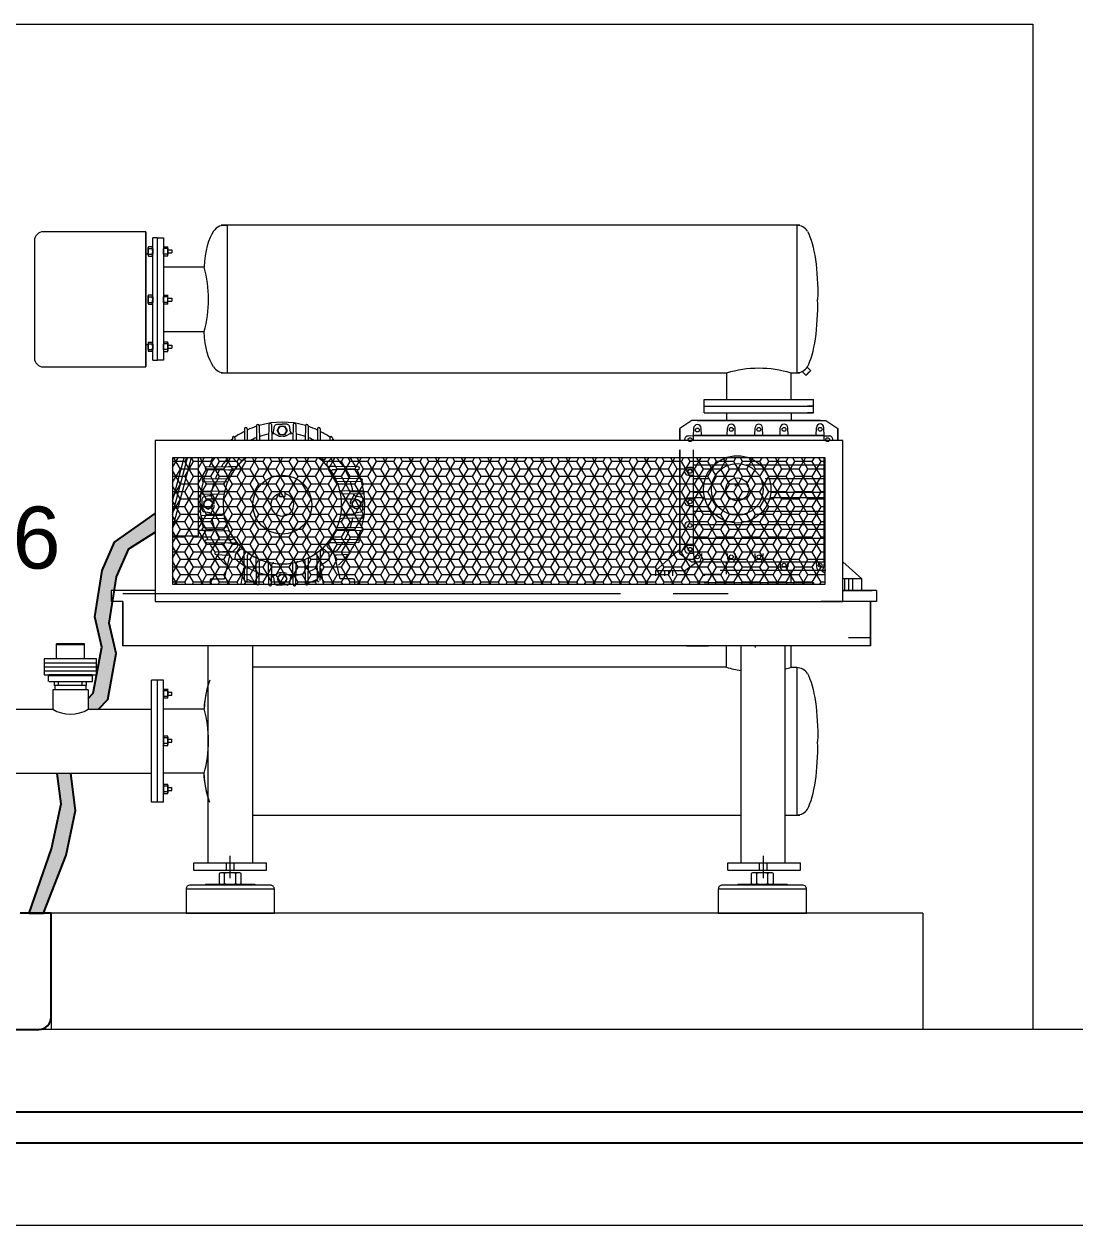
# Model space of a CAD drawing. Header units: millimetres. Extents: x 100 to 940, y 100 to 694.
# Drawn here: x 566.34 to 583.3, y 600.85 to 620.23 of the extents above; entities that cross this region are included whole.
import ezdxf
from ezdxf import colors
from ezdxf.entities.mleader import LeaderData, LeaderLine
from ezdxf.math import Vec2, Vec3

# ---------------------------------------------------------------- set-up
doc = ezdxf.new("R2010")
doc.units = ezdxf.units.MM
for name, color, linetype, lineweight in [('Aço 1020', 6, 'Continuous', 9), ('contorno', 1, 'Continuous', 9), ('M-EQUIP', 250, 'Continuous', 9), ('M-EQUIPAMENTOS', 1, 'Continuous', 9), ('PAREDE', 7, 'Continuous', 9)]:
    doc.layers.add(name, color=color, linetype=linetype, lineweight=lineweight)
doc.styles.add('Notes', font='arial.ttf', dxfattribs={"height": 3})

msp = doc.modelspace()

# ---------------------------------------------------------------- hatches: boundary and pattern name
h = msp.add_hatch(color=2)
h.dxf.hatch_style = 1
h.paths.add_polyline_path([(567.169, 607.542), (567.093, 608.135), (566.875, 608.135), (566.937, 607.646), (566.786, 606.921), (566.421, 605.884), (566.653, 605.884), (567.018, 606.818)])
h.paths.add_polyline_path([(567.826, 610.073), (567.713, 610.564), (567.769, 610.91), (567.744, 610.91), (567.744, 611.088), (567.798, 611.088), (567.834, 611.311), (568.03, 611.763), (568.454, 612.031), (568.454, 612.332), (567.798, 611.867), (567.602, 611.414), (567.481, 610.667), (567.595, 610.177), (567.458, 609.435), (567.375, 609.348), (567.375, 609.177), (567.542, 609.177), (567.69, 609.332)])
at = {"layer": 'M-EQUIPAMENTOS', "linetype": 'Continuous'}
h = msp.add_hatch(dxfattribs=at)
h.set_pattern_fill('HONEY', color=1, scale=1.125, angle=180, style=0)
h.set_pattern_definition([(180, (735.08115, 451.31765), (-0.2109375, 0.12178482), [-0.140625, 0.28125]), (60, (735.08115, 451.31765), (0.2109375, 0.12178482), [-0.140625, 0.28125]), (120, (735.08115, 451.31765), (-5e-10, 0.243569645), [0.28125, -0.140625])])
h.paths.add_polyline_path([(568.736, 611.191), (579.267, 611.191), (579.267, 613.227), (568.736, 613.227)])

# ---------------------------------------------------------------- linework, layer by layer
at = {"color": 2}
for p, q in [((566.778, 605.884), (566.278, 605.884)), ((566.653, 605.884), (566.403, 605.884)), ((566.421, 605.884), (566.653, 605.884)), ((566.778, 604.209), (566.778, 605.884)), ((558.936, 604.009), (566.578, 604.009)), ((557.373, 602.681), (587.111, 602.681)), ((556.873, 602.181), (587.111, 602.181))]:
    msp.add_line(p, q, dxfattribs=at)
for points in [[(567.375, 609.348), (567.458, 609.435), (567.595, 610.177), (567.481, 610.667), (567.602, 611.414), (567.798, 611.867), (568.454, 612.332)], [(567.542, 609.177), (567.69, 609.332), (567.826, 610.073), (567.713, 610.564), (567.834, 611.311), (568.03, 611.763), (568.454, 612.031)], [(566.421, 605.884), (566.786, 606.921), (566.937, 607.646), (566.875, 608.135)], [(566.653, 605.884), (567.018, 606.818), (567.169, 607.542), (567.093, 608.135)]]:
    msp.add_lwpolyline(points, dxfattribs=at)
msp.add_arc((566.578, 604.209), 0.2, 270, 0, dxfattribs=at)
at = {"layer": 'Aço 1020'}
msp.add_lwpolyline([(563.868, 604.509), (563.868, 620.228), (582.618, 620.228), (582.618, 604.009), (566.778, 604.009)], dxfattribs=at)
at = {"layer": 'contorno'}
msp.add_line((570.312, 605.884), (569.021, 605.884), dxfattribs=at)
at = {"layer": 'M-EQUIP', "linetype": 'Continuous'}
for p, q in [((568.343, 615.722), (568.343, 615.842)), ((568.343, 615.722), (568.343, 615.842)), ((568.413, 615.856), (568.347, 615.856)), ((568.413, 615.856), (568.347, 615.856)), ((568.347, 615.827), (568.413, 615.827)), ((568.347, 615.827), (568.413, 615.827)), ((568.347, 615.736), (568.413, 615.736)), ((568.347, 615.736), (568.413, 615.736)), ((568.416, 615.738), (568.416, 615.825)), ((568.416, 615.825), (568.416, 615.738)), ((568.416, 615.825), (568.416, 615.738)), ((568.416, 615.738), (568.416, 615.825)), ((568.588, 615.738), (568.588, 615.825)), ((568.588, 615.825), (568.588, 615.738)), ((568.588, 615.825), (568.588, 615.738)), ((568.588, 615.738), (568.588, 615.825)), ((568.592, 615.856), (568.658, 615.856)), ((568.592, 615.856), (568.658, 615.856)), ((568.658, 615.827), (568.592, 615.827)), ((568.658, 615.827), (568.592, 615.827)), ((568.658, 615.736), (568.592, 615.736)), ((568.658, 615.736), (568.592, 615.736)), ((568.661, 615.722), (568.661, 615.842)), ((568.661, 615.722), (568.661, 615.842)), ((568.661, 615.807), (568.727, 615.807)), ((568.661, 615.757), (568.727, 615.757)), ((568.727, 615.807), (568.727, 615.757)), ((568.347, 615.707), (568.413, 615.707)), ((568.347, 615.707), (568.413, 615.707)), ((568.658, 615.707), (568.592, 615.707)), ((568.658, 615.707), (568.592, 615.707))]:
    msp.add_line(p, q, dxfattribs=at)
for centre, radius, start, end in [((568.375, 615.842), 0.0316, 152.7204, 207.2796), ((568.375, 615.842), 0.0316, 152.7204, 207.2796), ((568.641, 615.782), 0.298, 171.1887, 188.8113), ((568.641, 615.782), 0.298, 171.1887, 188.8113), ((568.375, 615.722), 0.0316, 152.7204, 207.2796), ((568.375, 615.722), 0.0316, 152.7204, 207.2796), ((568.384, 615.842), 0.0316, 332.7204, 27.2796), ((568.384, 615.842), 0.0316, 332.7204, 27.2796), ((568.118, 615.782), 0.298, 351.1887, 8.8113), ((568.118, 615.782), 0.298, 351.1887, 8.8113), ((568.384, 615.722), 0.0316, 332.7204, 27.2796), ((568.384, 615.722), 0.0316, 332.7204, 27.2796), ((568.62, 615.842), 0.0316, 152.7204, 207.2796), ((568.62, 615.842), 0.0316, 152.7204, 207.2796), ((568.886, 615.782), 0.298, 171.1887, 188.8113), ((568.886, 615.782), 0.298, 171.1887, 188.8113), ((568.62, 615.722), 0.0316, 152.7204, 207.2796), ((568.62, 615.722), 0.0316, 152.7204, 207.2796), ((568.63, 615.842), 0.0316, 332.7204, 27.2796), ((568.63, 615.842), 0.0316, 332.7204, 27.2796), ((568.363, 615.782), 0.298, 351.1887, 8.8113), ((568.363, 615.782), 0.298, 351.1887, 8.8113), ((568.63, 615.722), 0.0316, 332.7204, 27.2796), ((568.63, 615.722), 0.0316, 332.7204, 27.2796), ((566.653, 614.842), 0.146, 180, 270)]:
    msp.add_arc(centre, radius, start, end, dxfattribs=at)
at = {"layer": 'M-EQUIPAMENTOS', "linetype": 'Continuous'}
for p, q in [((578.857, 616.985), (569.52, 616.985)), ((569.617, 616.974), (569.617, 614.602)), ((578.807, 616.98), (578.807, 614.617)), ((566.507, 616.731), (566.507, 614.842)), ((568.307, 616.877), (566.653, 616.877)), ((568.307, 616.877), (568.307, 614.696)), ((568.307, 614.696), (568.307, 616.877)), ((568.495, 616.776), (568.416, 616.776)), ((568.416, 614.806), (568.416, 616.776)), ((568.495, 614.806), (568.495, 616.776)), ((568.495, 616.776), (568.588, 616.776)), ((568.495, 614.806), (568.495, 616.776)), ((568.588, 616.776), (568.588, 615.265)), ((568.312, 616.52), (568.346, 616.52)), ((568.343, 616.5), (568.343, 616.62)), ((568.343, 616.5), (568.343, 616.62)), ((568.343, 616.605), (568.343, 616.514)), ((568.413, 616.634), (568.347, 616.634)), ((568.413, 616.634), (568.347, 616.634)), ((568.347, 616.605), (568.413, 616.605)), ((568.347, 616.605), (568.413, 616.605)), ((568.347, 616.514), (568.413, 616.514)), ((568.347, 616.514), (568.413, 616.514)), ((568.416, 616.516), (568.416, 616.603)), ((568.416, 616.603), (568.416, 616.516)), ((568.416, 616.603), (568.416, 616.516)), ((568.416, 616.516), (568.416, 616.603)), ((568.588, 616.516), (568.588, 616.603)), ((568.588, 616.603), (568.588, 616.516)), ((568.588, 616.603), (568.588, 616.516)), ((568.588, 616.516), (568.588, 616.603)), ((568.592, 616.634), (568.658, 616.634)), ((568.592, 616.634), (568.658, 616.634)), ((568.658, 616.605), (568.592, 616.605)), ((568.658, 616.605), (568.592, 616.605)), ((568.658, 616.514), (568.592, 616.514)), ((568.658, 616.514), (568.592, 616.514)), ((568.661, 616.5), (568.661, 616.62)), ((568.661, 616.5), (568.661, 616.62)), ((568.661, 616.605), (568.661, 616.514)), ((568.661, 616.585), (568.727, 616.585)), ((568.661, 616.535), (568.727, 616.535)), ((568.727, 616.585), (568.727, 616.535)), ((568.347, 616.485), (568.413, 616.485)), ((568.347, 616.485), (568.413, 616.485)), ((569.244, 616.307), (568.588, 616.307)), ((568.658, 616.485), (568.592, 616.485)), ((568.658, 616.485), (568.592, 616.485)), ((568.588, 615.265), (568.588, 614.806)), ((568.588, 615.265), (569.244, 615.265)), ((578.807, 615.229), (578.807, 614.602)), ((568.343, 615.053), (568.307, 615.053)), ((568.343, 615.082), (568.343, 614.961)), ((568.343, 615.082), (568.343, 614.961)), ((568.343, 614.976), (568.343, 615.067)), ((568.347, 615.096), (568.413, 615.096)), ((568.347, 615.096), (568.413, 615.096)), ((568.347, 615.067), (568.413, 615.067)), ((568.347, 615.067), (568.413, 615.067)), ((568.347, 614.976), (568.413, 614.976)), ((568.347, 614.976), (568.413, 614.976)), ((568.413, 614.947), (568.347, 614.947)), ((568.413, 614.947), (568.347, 614.947)), ((568.416, 615.065), (568.416, 614.978)), ((568.416, 614.978), (568.416, 615.065)), ((568.416, 614.978), (568.416, 615.065)), ((568.416, 615.065), (568.416, 614.978)), ((568.588, 615.065), (568.588, 614.978)), ((568.588, 614.978), (568.588, 615.065)), ((568.588, 614.978), (568.588, 615.065)), ((568.588, 615.065), (568.588, 614.978)), ((568.658, 615.096), (568.592, 615.096)), ((568.658, 615.096), (568.592, 615.096)), ((568.658, 615.067), (568.592, 615.067)), ((568.658, 615.067), (568.592, 615.067)), ((568.658, 614.976), (568.592, 614.976)), ((568.658, 614.976), (568.592, 614.976)), ((568.592, 614.947), (568.658, 614.947)), ((568.592, 614.947), (568.658, 614.947)), ((568.661, 615.082), (568.661, 614.961)), ((568.661, 615.082), (568.661, 614.961)), ((568.661, 614.976), (568.661, 615.067)), ((568.661, 615.047), (568.727, 615.047)), ((568.661, 614.997), (568.727, 614.997)), ((568.727, 615.047), (568.727, 614.997)), ((568.416, 614.806), (568.448, 614.806)), ((568.448, 614.806), (568.495, 614.806)), ((568.541, 614.806), (568.495, 614.806)), ((568.588, 614.806), (568.541, 614.806)), ((566.653, 614.696), (568.307, 614.696)), ((577.674, 614.596), (569.52, 614.596)), ((577.674, 614.596), (577.674, 614.174)), ((578.715, 614.174), (578.715, 614.596)), ((578.857, 614.596), (578.715, 614.596)), ((578.894, 614.621), (578.955, 614.561)), ((578.955, 614.561), (578.96, 614.561)), ((579.014, 614.615), (578.96, 614.561)), ((578.975, 614.691), (579.03, 614.636)), ((579.009, 614.615), (578.975, 614.582)), ((578.975, 614.582), (578.975, 614.576)), ((579.009, 614.615), (579.014, 614.615)), ((579.03, 614.631), (579.014, 614.615)), ((579.03, 614.636), (579.03, 614.631)), ((577.313, 614.062), (577.313, 614.171)), ((577.313, 614.171), (579.076, 614.171)), ((579.076, 614.062), (579.076, 614.171)), ((577.313, 614.062), (579.076, 614.062)), ((577.313, 613.953), (577.313, 614.062)), ((577.313, 614.062), (579.076, 614.062)), ((579.076, 614.062), (578.98, 614.062)), ((579.076, 613.953), (579.076, 614.062)), ((570.312, 613.785), (570.311, 613.785)), ((570.312, 613.785), (570.311, 613.785)), ((570.312, 613.785), (570.314, 613.785)), ((570.312, 613.785), (570.314, 613.785)), ((570.703, 613.785), (570.701, 613.785)), ((570.703, 613.785), (570.701, 613.785)), ((570.703, 613.785), (570.705, 613.785)), ((570.703, 613.785), (570.705, 613.785)), ((577.113, 613.831), (576.92, 613.703)), ((577.672, 613.831), (577.113, 613.831)), ((579.191, 613.831), (577.113, 613.831)), ((577.198, 613.831), (579.277, 613.831)), ((577.313, 613.953), (577.578, 613.953)), ((577.313, 613.953), (579.076, 613.953)), ((577.672, 613.953), (577.672, 613.831)), ((578.411, 613.831), (578.735, 613.831)), ((578.411, 613.831), (578.735, 613.831)), ((578.681, 613.831), (579.277, 613.831)), ((578.718, 613.953), (578.718, 613.831)), ((579.076, 613.953), (578.98, 613.953)), ((579.277, 613.831), (579.469, 613.703)), ((569.898, 613.699), (569.895, 613.508)), ((569.918, 613.718), (569.917, 613.718)), ((569.918, 613.718), (569.92, 613.718)), ((569.939, 613.699), (569.942, 613.508)), ((570.093, 613.747), (570.089, 613.508)), ((570.113, 613.765), (570.112, 613.765)), ((570.113, 613.765), (570.115, 613.765)), ((570.134, 613.747), (570.138, 613.508)), ((570.292, 613.766), (570.287, 613.508)), ((570.333, 613.766), (570.338, 613.508)), ((570.365, 613.649), (570.382, 613.738)), ((570.43, 613.588), (570.37, 613.62)), ((570.422, 613.771), (570.503, 613.771)), ((570.422, 613.671), (570.462, 613.741)), ((570.462, 613.601), (570.422, 613.671)), ((570.462, 613.741), (570.543, 613.741)), ((570.543, 613.601), (570.462, 613.601)), ((570.584, 613.771), (570.503, 613.771)), ((570.543, 613.741), (570.584, 613.671)), ((570.584, 613.671), (570.543, 613.601)), ((570.576, 613.588), (570.636, 613.62)), ((570.641, 613.649), (570.624, 613.738)), ((570.682, 613.766), (570.678, 613.508)), ((570.724, 613.766), (570.729, 613.508)), ((570.881, 613.747), (570.877, 613.508)), ((570.902, 613.765), (570.9, 613.765)), ((570.902, 613.765), (570.904, 613.765)), ((570.923, 613.747), (570.927, 613.508)), ((571.076, 613.699), (571.073, 613.508)), ((571.097, 613.718), (571.095, 613.718)), ((571.097, 613.718), (571.099, 613.718)), ((571.118, 613.699), (571.12, 613.508)), ((576.92, 613.508), (576.92, 613.703)), ((576.92, 613.703), (576.92, 613.508)), ((577.139, 613.582), (577.144, 613.704)), ((577.139, 613.582), (577.144, 613.704)), ((577.269, 613.589), (577.265, 613.704)), ((577.686, 613.589), (577.69, 613.714)), ((577.815, 613.589), (577.811, 613.714)), ((578.13, 613.589), (578.134, 613.714)), ((578.259, 613.589), (578.255, 613.714)), ((578.537, 613.589), (578.541, 613.714)), ((578.666, 613.589), (578.662, 613.714)), ((579.121, 613.589), (579.125, 613.716)), ((579.25, 613.582), (579.246, 613.716)), ((579.469, 613.508), (579.469, 613.703)), ((579.469, 613.703), (579.469, 613.508)), ((569.701, 613.552), (569.699, 613.508)), ((569.721, 613.571), (569.72, 613.571)), ((569.721, 613.571), (569.723, 613.571)), ((569.742, 613.552), (569.744, 613.508)), ((571.273, 613.552), (571.272, 613.508)), ((571.294, 613.571), (571.292, 613.571)), ((571.294, 613.571), (571.295, 613.571)), ((571.315, 613.552), (571.316, 613.508)), ((577.058, 613.583), (577.138, 613.589)), ((577.138, 613.589), (579.25, 613.589)), ((579.25, 613.589), (577.138, 613.589)), ((577.139, 613.508), (577.139, 613.589)), ((579.25, 613.508), (579.25, 613.589)), ((579.25, 613.587), (579.331, 613.583)), ((568.736, 612.313), (568.98, 613.227)), ((569.039, 613.227), (568.736, 612.096)), ((568.736, 612.531), (568.922, 613.227)), ((569.149, 613.227), (569.149, 611.972)), ((569.779, 613.16), (569.716, 613.223)), ((569.822, 613.203), (569.798, 613.227)), ((571.193, 613.203), (571.217, 613.227)), ((571.237, 613.16), (571.299, 613.223)), ((576.92, 613.36), (576.92, 611.674)), ((576.92, 611.674), (576.92, 613.36)), ((577.139, 611.686), (577.139, 613.36)), ((579.25, 611.553), (579.25, 613.227)), ((569.264, 613.063), (569.264, 613.065)), ((569.264, 613.063), (569.264, 613.062)), ((569.283, 613.084), (569.75, 613.09)), ((569.283, 613.043), (569.692, 613.037)), ((569.64, 613.089), (569.75, 613.09)), ((569.64, 613.038), (569.692, 613.037)), ((571.375, 613.089), (571.265, 613.09)), ((571.733, 613.084), (571.265, 613.09)), ((571.733, 613.043), (571.324, 613.037)), ((571.375, 613.038), (571.324, 613.037)), ((571.751, 613.063), (571.751, 613.065)), ((571.751, 613.063), (571.751, 613.062)), ((577.139, 613.076), (577.058, 613.072)), ((577.702, 613.112), (577.139, 613.112)), ((579.25, 613.112), (577.992, 613.112)), ((579.25, 613.076), (579.267, 613.075)), ((569.216, 612.868), (569.216, 612.87)), ((569.216, 612.868), (569.216, 612.867)), ((569.235, 612.889), (569.633, 612.896)), ((569.235, 612.848), (569.625, 612.841)), ((571.78, 612.889), (571.366, 612.896)), ((571.78, 612.848), (571.391, 612.841)), ((571.799, 612.868), (571.799, 612.87)), ((571.799, 612.868), (571.799, 612.867)), ((577.139, 612.947), (577.058, 612.951)), ((577.397, 612.892), (577.139, 612.892)), ((579.25, 612.892), (578.297, 612.892)), ((579.25, 612.947), (579.267, 612.948)), ((569.197, 612.669), (569.197, 612.671)), ((569.197, 612.669), (569.197, 612.671)), ((569.197, 612.669), (569.197, 612.668)), ((569.197, 612.669), (569.197, 612.668)), ((569.215, 612.69), (569.578, 612.697)), ((569.215, 612.649), (569.566, 612.642)), ((570.461, 612.68), (570.461, 612.605)), ((570.554, 612.68), (570.461, 612.68)), ((570.554, 612.605), (570.554, 612.68)), ((571.8, 612.69), (571.437, 612.697)), ((571.8, 612.649), (571.449, 612.642)), ((571.819, 612.669), (571.819, 612.671)), ((571.819, 612.669), (571.819, 612.668)), ((577.31, 612.672), (577.139, 612.672)), ((577.819, 612.77), (577.819, 612.795)), ((577.875, 612.795), (577.819, 612.795)), ((577.875, 612.77), (577.875, 612.795)), ((579.25, 612.672), (578.383, 612.672)), ((569.211, 612.561), (569.211, 612.48)), ((569.211, 612.399), (569.211, 612.48)), ((569.311, 612.561), (569.24, 612.52)), ((569.24, 612.52), (569.24, 612.439)), ((569.24, 612.439), (569.311, 612.399)), ((569.332, 612.618), (569.243, 612.601)), ((569.381, 612.52), (569.311, 612.561)), ((569.311, 612.399), (569.381, 612.439)), ((569.393, 612.553), (569.361, 612.613)), ((569.381, 612.439), (569.381, 612.52)), ((570.461, 612.605), (570.554, 612.605)), ((571.622, 612.553), (571.654, 612.613)), ((571.634, 612.52), (571.705, 612.561)), ((571.634, 612.439), (571.634, 612.52)), ((571.705, 612.399), (571.634, 612.439)), ((571.683, 612.618), (571.772, 612.601)), ((571.705, 612.561), (571.775, 612.52)), ((571.775, 612.439), (571.705, 612.399)), ((571.775, 612.52), (571.775, 612.439)), ((571.805, 612.561), (571.805, 612.48)), ((571.805, 612.399), (571.805, 612.48)), ((577.139, 612.585), (577.058, 612.581)), ((577.139, 612.585), (577.058, 612.581)), ((577.139, 612.456), (577.058, 612.46)), ((577.139, 612.456), (577.058, 612.46)), ((577.321, 612.586), (577.139, 612.586)), ((579.25, 612.586), (578.373, 612.586)), ((579.25, 612.585), (579.267, 612.584)), ((579.25, 612.585), (579.267, 612.584)), ((579.25, 612.456), (579.267, 612.457)), ((579.25, 612.456), (579.267, 612.457)), ((569.197, 612.279), (569.197, 612.281)), ((569.197, 612.279), (569.197, 612.277)), ((569.215, 612.3), (569.535, 612.305)), ((569.215, 612.258), (569.552, 612.252)), ((569.332, 612.342), (569.243, 612.359)), ((569.393, 612.407), (569.361, 612.347)), ((571.8, 612.258), (571.467, 612.252)), ((571.8, 612.3), (571.48, 612.305)), ((571.622, 612.407), (571.654, 612.347)), ((571.683, 612.342), (571.772, 612.359)), ((571.819, 612.279), (571.819, 612.281)), ((571.819, 612.279), (571.819, 612.277)), ((577.436, 612.366), (577.139, 612.366)), ((579.25, 612.366), (578.258, 612.366)), ((569.382, 612.057), (569.149, 612.057)), ((569.216, 612.08), (569.216, 612.082)), ((569.216, 612.08), (569.216, 612.078)), ((569.235, 612.101), (569.585, 612.106)), ((569.235, 612.059), (569.633, 612.053)), ((571.78, 612.059), (571.382, 612.053)), ((571.78, 612.101), (571.391, 612.107)), ((571.799, 612.08), (571.799, 612.082)), ((571.799, 612.08), (571.799, 612.078)), ((577.139, 612.201), (577.058, 612.197)), ((577.139, 612.072), (577.058, 612.076)), ((579.25, 612.147), (577.139, 612.147)), ((579.25, 612.201), (579.267, 612.2)), ((579.25, 612.072), (579.267, 612.073)), ((568.736, 611.972), (569.149, 611.972)), ((569.264, 611.885), (569.264, 611.887)), ((569.264, 611.885), (569.264, 611.883)), ((569.283, 611.906), (569.692, 611.911)), ((569.283, 611.864), (569.75, 611.858)), ((569.64, 611.911), (569.692, 611.911)), ((569.64, 611.859), (569.75, 611.858)), ((571.733, 611.864), (571.265, 611.858)), ((571.375, 611.859), (571.265, 611.858)), ((571.733, 611.906), (571.324, 611.911)), ((571.381, 611.91), (571.33, 611.911)), ((571.751, 611.885), (571.751, 611.887)), ((571.751, 611.885), (571.751, 611.883)), ((579.25, 611.927), (577.139, 611.927)), ((569.421, 611.689), (569.421, 611.691)), ((569.421, 611.689), (569.421, 611.688)), ((569.64, 611.716), (569.44, 611.71)), ((569.44, 611.669), (569.628, 611.66)), ((569.64, 611.716), (569.697, 611.718)), ((569.779, 611.788), (569.716, 611.725)), ((569.749, 611.598), (569.751, 611.664)), ((569.822, 611.745), (569.759, 611.682)), ((569.898, 611.249), (569.891, 611.717)), ((569.939, 611.249), (569.945, 611.658)), ((571.076, 611.249), (571.071, 611.658)), ((571.118, 611.249), (571.124, 611.717)), ((571.193, 611.745), (571.256, 611.682)), ((571.237, 611.788), (571.299, 611.725)), ((571.266, 611.598), (571.264, 611.664)), ((571.375, 611.716), (571.318, 611.718)), ((571.375, 611.716), (571.575, 611.71)), ((571.575, 611.669), (571.388, 611.66)), ((571.594, 611.689), (571.594, 611.691)), ((571.594, 611.689), (571.594, 611.688)), ((576.531, 611.41), (576.92, 611.755)), ((577.113, 611.545), (576.92, 611.674)), ((577.139, 611.817), (577.058, 611.813)), ((577.058, 611.692), (577.139, 611.686)), ((577.139, 611.693), (577.144, 611.606)), ((577.269, 611.686), (577.265, 611.606)), ((577.686, 611.686), (577.69, 611.606)), ((577.815, 611.686), (577.811, 611.606)), ((578.13, 611.686), (578.134, 611.606)), ((578.259, 611.686), (578.255, 611.606)), ((579.25, 611.817), (579.267, 611.817)), ((569.574, 611.276), (569.662, 611.65)), ((570.093, 611.201), (570.086, 611.599)), ((570.134, 611.201), (570.14, 611.559)), ((570.292, 611.182), (570.285, 611.521)), ((570.333, 611.182), (570.339, 611.508)), ((570.682, 611.182), (570.676, 611.508)), ((570.724, 611.182), (570.73, 611.521)), ((570.881, 611.201), (570.875, 611.559)), ((570.923, 611.201), (570.929, 611.599)), ((571.441, 611.276), (571.353, 611.65)), ((577.001, 611.41), (577.188, 611.545)), ((577.672, 611.545), (577.113, 611.545)), ((577.138, 611.553), (579.25, 611.553)), ((577.672, 611.352), (577.672, 611.537)), ((578.537, 611.553), (578.541, 611.473)), ((578.666, 611.553), (578.662, 611.473)), ((579.121, 611.553), (579.125, 611.473)), ((579.25, 611.56), (579.246, 611.473)), ((579.25, 611.56), (579.246, 611.473)), ((579.25, 611.555), (579.267, 611.556)), ((579.858, 611.277), (579.548, 611.552)), ((569.364, 611.276), (569.574, 611.276)), ((569.843, 611.191), (569.888, 611.452)), ((570.365, 611.299), (570.382, 611.21)), ((570.43, 611.36), (570.37, 611.328)), ((570.462, 611.348), (570.422, 611.278)), ((570.422, 611.278), (570.462, 611.207)), ((570.543, 611.348), (570.462, 611.348)), ((570.584, 611.278), (570.543, 611.348)), ((570.543, 611.207), (570.584, 611.278)), ((570.576, 611.36), (570.636, 611.328)), ((570.641, 611.299), (570.624, 611.21)), ((571.172, 611.191), (571.127, 611.452)), ((571.651, 611.276), (571.441, 611.276)), ((576.531, 611.41), (577.001, 611.41)), ((576.531, 611.324), (576.531, 611.41)), ((576.677, 611.324), (576.677, 611.41)), ((576.743, 611.324), (576.743, 611.41)), ((576.809, 611.324), (576.809, 611.41)), ((577.001, 611.41), (577.001, 611.324)), ((577.313, 611.352), (577.578, 611.352)), ((577.313, 611.352), (577.313, 611.324)), ((579.277, 611.412), (577.571, 611.412)), ((578.718, 611.219), (578.718, 611.404)), ((579.267, 611.365), (579.202, 611.412)), ((579.858, 611.277), (579.548, 611.277)), ((579.581, 611.088), (579.581, 611.277)), ((579.647, 611.088), (579.647, 611.277)), ((579.713, 611.088), (579.713, 611.277)), ((579.858, 611.088), (579.858, 611.277)), ((568.454, 611.088), (567.744, 611.088)), ((567.744, 611.088), (567.744, 610.91)), ((569.345, 611.257), (569.345, 611.191)), ((569.918, 611.23), (569.917, 611.23)), ((569.918, 611.23), (569.92, 611.23)), ((570.113, 611.183), (570.112, 611.183)), ((570.113, 611.183), (570.115, 611.183)), ((570.312, 611.163), (570.311, 611.163)), ((570.312, 611.163), (570.314, 611.163)), ((570.422, 611.178), (570.503, 611.178)), ((570.462, 611.207), (570.543, 611.207)), ((570.584, 611.178), (570.503, 611.178)), ((570.703, 611.163), (570.701, 611.163)), ((570.703, 611.163), (570.705, 611.163)), ((570.902, 611.183), (570.9, 611.183)), ((570.902, 611.183), (570.904, 611.183)), ((571.67, 611.257), (571.67, 611.191)), ((577.313, 611.219), (579.076, 611.219)), ((579.076, 611.219), (579.076, 611.191)), ((579.548, 611.088), (580.022, 611.088)), ((580.092, 611.088), (579.548, 611.088)), ((579.548, 611.088), (579.858, 611.088)), ((579.548, 611.088), (579.858, 611.088)), ((580.092, 611.088), (580.092, 610.91)), ((567.933, 610.91), (567.744, 610.91)), ((567.933, 611.043), (575.966, 611.043)), ((567.933, 610.195), (567.933, 610.91)), ((567.933, 610.91), (567.933, 610.195)), ((575.466, 611.043), (575.823, 611.043)), ((576.811, 611.043), (577.701, 611.043)), ((580.092, 610.91), (579.201, 610.91)), ((579.998, 610.195), (579.998, 610.91)), ((579.998, 610.91), (579.998, 610.195)), ((579.998, 610.328), (579.641, 610.328)), ((566.858, 610.22), (567.318, 610.22)), ((579.998, 610.195), (567.933, 610.195)), ((569.311, 606.698), (569.311, 610.195)), ((570.025, 610.195), (570.025, 606.698)), ((577.026, 610.195), (577.384, 610.195)), ((577.674, 609.851), (577.674, 610.195)), ((577.906, 610.195), (577.906, 606.698)), ((578.134, 610.195), (578.134, 610.168)), ((578.62, 606.698), (578.62, 610.195)), ((578.715, 609.851), (578.715, 610.195)), ((566.665, 609.986), (566.665, 609.729)), ((566.761, 609.986), (566.665, 609.986)), ((566.665, 609.922), (567.511, 609.922)), ((567.511, 609.986), (566.761, 609.986)), ((567.511, 609.954), (567.511, 609.986)), ((567.511, 609.922), (567.511, 609.954)), ((567.511, 609.89), (567.511, 609.922)), ((566.665, 609.858), (567.494, 609.858)), ((566.665, 609.794), (567.43, 609.794)), ((566.665, 609.729), (567.511, 609.729)), ((566.736, 609.621), (566.736, 609.719)), ((566.745, 609.794), (566.761, 609.794)), ((566.745, 609.729), (566.761, 609.729)), ((566.745, 609.719), (566.761, 609.719)), ((567.433, 609.729), (566.761, 609.729)), ((566.761, 609.729), (567.365, 609.729)), ((566.761, 609.719), (567.355, 609.719)), ((567.355, 609.719), (567.443, 609.719)), ((567.43, 609.794), (567.511, 609.794)), ((567.443, 609.621), (567.443, 609.719)), ((567.494, 609.858), (567.511, 609.858)), ((567.511, 609.874), (567.511, 609.89)), ((567.511, 609.858), (567.511, 609.875)), ((567.511, 609.826), (567.511, 609.858)), ((567.511, 609.794), (567.511, 609.826)), ((567.511, 609.761), (567.511, 609.794)), ((567.511, 609.729), (567.511, 609.761)), ((577.674, 609.851), (570.025, 609.851)), ((578.715, 609.851), (578.807, 609.851)), ((578.807, 609.851), (578.807, 607.482)), ((566.827, 609.621), (566.827, 609.554)), ((566.952, 609.554), (566.827, 609.554)), ((566.836, 609.554), (566.836, 609.489)), ((566.898, 609.554), (566.898, 609.621)), ((567.349, 609.554), (566.952, 609.554)), ((567.257, 609.621), (567.443, 609.621)), ((567.278, 609.554), (567.278, 609.621)), ((567.344, 609.489), (567.344, 609.554)), ((567.349, 609.554), (567.349, 609.621)), ((568.399, 607.672), (568.399, 609.641)), ((568.588, 609.641), (568.399, 609.641)), ((568.494, 607.672), (568.494, 609.641)), ((568.588, 609.182), (568.588, 609.641)), ((566.805, 609.489), (566.805, 609.329)), ((566.887, 609.489), (566.805, 609.489)), ((566.805, 609.329), (566.805, 609.177)), ((567.375, 609.489), (566.887, 609.489)), ((567.375, 609.489), (567.375, 609.177)), ((568.588, 609.382), (568.588, 609.469)), ((568.588, 609.469), (568.588, 609.382)), ((568.588, 609.469), (568.588, 609.382)), ((568.588, 609.382), (568.588, 609.469)), ((568.592, 609.5), (568.658, 609.5)), ((568.592, 609.5), (568.658, 609.5)), ((568.658, 609.471), (568.592, 609.471)), ((568.658, 609.471), (568.592, 609.471)), ((568.658, 609.38), (568.592, 609.38)), ((568.658, 609.38), (568.592, 609.38)), ((568.658, 609.351), (568.592, 609.351)), ((568.658, 609.351), (568.592, 609.351)), ((568.661, 609.365), (568.661, 609.486)), ((568.661, 609.365), (568.661, 609.486)), ((568.661, 609.471), (568.661, 609.38)), ((568.661, 609.45), (568.727, 609.45)), ((568.661, 609.401), (568.727, 609.401)), ((568.727, 609.401), (568.727, 609.45)), ((566.094, 609.177), (566.805, 609.177)), ((567.375, 609.177), (568.399, 609.177)), ((568.588, 607.672), (568.588, 609.182)), ((568.588, 609.182), (569.244, 609.182)), ((568.588, 608.709), (568.588, 608.622)), ((568.588, 608.622), (568.588, 608.709)), ((568.588, 608.622), (568.588, 608.709)), ((568.588, 608.709), (568.588, 608.622)), ((568.658, 608.74), (568.592, 608.74)), ((568.658, 608.74), (568.592, 608.74)), ((568.658, 608.711), (568.592, 608.711)), ((568.658, 608.711), (568.592, 608.711)), ((568.658, 608.62), (568.592, 608.62)), ((568.658, 608.62), (568.592, 608.62)), ((568.592, 608.591), (568.658, 608.591)), ((568.592, 608.591), (568.658, 608.591)), ((568.661, 608.725), (568.661, 608.605)), ((568.661, 608.725), (568.661, 608.605)), ((568.661, 608.69), (568.727, 608.69)), ((568.661, 608.64), (568.727, 608.64)), ((568.727, 608.64), (568.727, 608.69)), ((568.399, 608.135), (565.779, 608.135)), ((569.244, 608.14), (568.588, 608.14)), ((578.807, 608.095), (578.807, 607.467)), ((568.588, 607.931), (568.588, 607.844)), ((568.588, 607.844), (568.588, 607.931)), ((568.588, 607.844), (568.588, 607.931)), ((568.588, 607.931), (568.588, 607.844)), ((568.658, 607.962), (568.592, 607.962)), ((568.658, 607.962), (568.592, 607.962)), ((568.658, 607.933), (568.592, 607.933)), ((568.658, 607.933), (568.592, 607.933)), ((568.658, 607.842), (568.592, 607.842)), ((568.658, 607.842), (568.592, 607.842)), ((568.592, 607.813), (568.658, 607.813)), ((568.592, 607.813), (568.658, 607.813)), ((568.661, 607.947), (568.661, 607.827)), ((568.661, 607.947), (568.661, 607.827)), ((568.661, 607.842), (568.661, 607.933)), ((568.661, 607.912), (568.727, 607.912)), ((568.661, 607.862), (568.727, 607.862)), ((568.727, 607.862), (568.727, 607.912)), ((568.588, 607.672), (568.399, 607.672)), ((577.906, 607.462), (570.025, 607.462)), ((578.857, 607.462), (578.62, 607.462)), ((569.081, 606.579), (569.081, 606.698)), ((569.081, 606.579), (569.081, 606.698)), ((569.081, 606.698), (570.253, 606.698)), ((569.606, 606.579), (569.606, 606.698)), ((569.667, 606.448), (569.667, 606.806)), ((569.728, 606.579), (569.728, 606.698)), ((570.253, 606.579), (570.253, 606.698)), ((577.697, 606.579), (577.697, 606.698)), ((577.697, 606.579), (577.697, 606.698)), ((577.697, 606.698), (578.869, 606.698)), ((578.208, 606.579), (578.208, 606.698)), ((578.269, 606.448), (578.269, 606.806)), ((578.33, 606.579), (578.33, 606.698)), ((578.869, 606.579), (578.869, 606.698)), ((569.081, 606.579), (570.253, 606.579)), ((577.697, 606.579), (578.869, 606.579))]:
    msp.add_line(p, q, dxfattribs=at)
at = {"layer": 'M-EQUIPAMENTOS'}
for p, q in [((569.487, 606.525), (569.487, 606.362)), ((569.801, 606.536), (569.532, 606.536)), ((569.577, 606.362), (569.577, 606.525)), ((569.756, 606.362), (569.756, 606.525)), ((569.846, 606.362), (569.846, 606.525)), ((578.073, 606.525), (578.073, 606.362)), ((578.388, 606.536), (578.118, 606.536)), ((578.163, 606.362), (578.163, 606.525)), ((578.343, 606.362), (578.343, 606.525)), ((578.433, 606.362), (578.433, 606.525)), ((570.379, 606.27), (568.955, 606.27)), ((569.267, 606.35), (570.066, 606.35)), ((569.267, 606.35), (569.267, 606.337)), ((569.532, 606.35), (569.801, 606.35)), ((570.066, 606.35), (570.066, 606.337)), ((578.965, 606.27), (577.541, 606.27)), ((577.854, 606.35), (577.854, 606.337)), ((577.854, 606.35), (578.652, 606.35)), ((578.118, 606.35), (578.388, 606.35)), ((578.652, 606.35), (578.652, 606.337)), ((578.899, 605.884), (577.608, 605.884))]:
    msp.add_line(p, q, dxfattribs=at)
at = {"layer": 'M-EQUIPAMENTOS', "linetype": 'Continuous'}
for points in [[(568.454, 610.91), (579.548, 610.91), (579.548, 613.508), (568.454, 613.508)], [(568.736, 611.191), (579.267, 611.191), (579.267, 613.227), (568.736, 613.227)]]:
    msp.add_lwpolyline(points, close=True, dxfattribs=at)
msp.add_lwpolyline([(567.318, 609.986), (567.318, 610.22, 0.414214), (567.311, 610.227), (566.865, 610.227, 0.414214), (566.858, 610.22), (566.858, 609.986)], format="xyb", dxfattribs=at)
for points in [[(566.761, 609.729), (566.745, 609.729)], [(566.745, 609.621), (566.761, 609.621)], [(566.761, 609.621), (567.257, 609.621)]]:
    msp.add_lwpolyline(points, dxfattribs=at)
at = {"layer": 'M-EQUIPAMENTOS'}
for points in [[(568.955, 605.884), (570.379, 605.884), (570.379, 606.27, 0.414214), (570.312, 606.337), (569.021, 606.337, 0.414214), (568.955, 606.27)], [(577.541, 605.884), (578.965, 605.884), (578.965, 606.27, 0.414214), (578.899, 606.337), (577.608, 606.337, 0.414214), (577.541, 606.27)]]:
    msp.add_lwpolyline(points, format="xyb", close=True, dxfattribs=at)
at = {"layer": 'M-EQUIPAMENTOS', "linetype": 'Continuous'}
for centre, radius in [((577.204, 613.678), 0.0307), ((577.751, 613.688), 0.0307), ((578.195, 613.688), 0.0307), ((578.602, 613.688), 0.0307), ((579.185, 613.69), 0.0307), ((577.085, 613.522), 0.0307), ((579.305, 613.522), 0.0307), ((577.847, 612.721), 0.543), ((577.085, 613.011), 0.0307), ((577.847, 612.721), 0.417), ((570.508, 612.474), 0.475), ((577.847, 612.721), 0.185), ((577.085, 612.52), 0.0307), ((577.085, 612.52), 0.0307), ((577.085, 612.137), 0.0307), ((577.085, 611.753), 0.0307), ((577.204, 611.632), 0.0307), ((577.751, 611.632), 0.0307), ((578.195, 611.632), 0.0307), ((578.602, 611.499), 0.0307), ((579.185, 611.499), 0.0307)]:
    msp.add_circle(centre, radius, dxfattribs=at)
for centre, radius, start, end in [((569.57, 616.776), 0.204, 76.7153, 148.0542), ((578.807, 616.776), 0.204, 31.9458, 90.3416), ((566.653, 616.731), 0.146, 90, 180), ((568.375, 616.62), 0.0316, 152.7204, 207.2796), ((568.375, 616.62), 0.0316, 152.7204, 207.2796), ((568.641, 616.56), 0.298, 171.1887, 188.8113), ((568.641, 616.56), 0.298, 171.1887, 188.8113), ((568.375, 616.5), 0.0316, 152.7204, 207.2796), ((568.375, 616.5), 0.0316, 152.7204, 207.2796), ((568.384, 616.62), 0.0316, 332.7204, 27.2796), ((568.384, 616.62), 0.0316, 332.7204, 27.2796), ((568.118, 616.56), 0.298, 351.1887, 8.8113), ((568.118, 616.56), 0.298, 351.1887, 8.8113), ((568.384, 616.5), 0.0316, 332.7204, 27.2796), ((568.384, 616.5), 0.0316, 332.7204, 27.2796), ((568.62, 616.62), 0.0316, 152.7204, 207.2796), ((568.62, 616.62), 0.0316, 152.7204, 207.2796), ((568.886, 616.56), 0.298, 171.1887, 188.8113), ((568.886, 616.56), 0.298, 171.1887, 188.8113), ((568.62, 616.5), 0.0316, 152.7204, 207.2796), ((568.62, 616.5), 0.0316, 152.7204, 207.2796), ((568.63, 616.62), 0.0316, 332.7204, 27.2796), ((568.63, 616.62), 0.0316, 332.7204, 27.2796), ((568.363, 616.56), 0.298, 351.1887, 8.8113), ((568.363, 616.56), 0.298, 351.1887, 8.8113), ((568.63, 616.5), 0.0316, 332.7204, 27.2796), ((568.63, 616.5), 0.0316, 332.7204, 27.2796), ((567.428, 615.786), 1.89, 344.0015, 15.9985), ((568.375, 615.082), 0.0316, 152.7204, 207.2796), ((568.375, 615.082), 0.0316, 152.7204, 207.2796), ((568.641, 615.022), 0.298, 171.1887, 188.8113), ((568.641, 615.022), 0.298, 171.1887, 188.8113), ((568.375, 614.961), 0.0316, 152.7204, 207.2796), ((568.375, 614.961), 0.0316, 152.7204, 207.2796), ((568.384, 615.082), 0.0316, 332.7204, 27.2796), ((568.384, 615.082), 0.0316, 332.7204, 27.2796), ((568.118, 615.022), 0.298, 351.1887, 8.8113), ((568.118, 615.022), 0.298, 351.1887, 8.8113), ((568.384, 614.961), 0.0316, 332.7204, 27.2796), ((568.384, 614.961), 0.0316, 332.7204, 27.2796), ((568.62, 615.082), 0.0316, 152.7204, 207.2796), ((568.62, 615.082), 0.0316, 152.7204, 207.2796), ((568.886, 615.022), 0.298, 171.1887, 188.8113), ((568.886, 615.022), 0.298, 171.1887, 188.8113), ((568.62, 614.961), 0.0316, 152.7204, 207.2796), ((568.62, 614.961), 0.0316, 152.7204, 207.2796), ((568.63, 615.082), 0.0316, 332.7204, 27.2796), ((568.63, 615.082), 0.0316, 332.7204, 27.2796), ((568.363, 615.022), 0.298, 351.1887, 8.8113), ((568.363, 615.022), 0.298, 351.1887, 8.8113), ((568.63, 614.961), 0.0316, 332.7204, 27.2796), ((568.63, 614.961), 0.0316, 332.7204, 27.2796), ((569.57, 614.806), 0.204, 211.9458, 270.3416), ((578.195, 612.896), 1.778, 72.9713, 107.0287), ((578.807, 614.806), 0.204, 269.6584, 328.0542), ((570.508, 612.474), 1.331, 73.671, 106.329), ((570.311, 613.766), 0.019, 90, 178.8542), ((570.314, 613.766), 0.019, 1.1458, 90), ((570.314, 613.766), 0.019, 1.1458, 90), ((570.701, 613.766), 0.019, 90, 178.8542), ((570.701, 613.766), 0.019, 90, 178.8542), ((570.705, 613.766), 0.019, 1.1458, 90), ((570.508, 612.474), 1.331, 117.2957, 125.2381), ((569.917, 613.699), 0.019, 90, 178.8542), ((569.92, 613.699), 0.019, 1.1458, 90), ((570.508, 612.474), 1.331, 108.1718, 115.2631), ((570.112, 613.746), 0.019, 90, 178.8542), ((570.115, 613.746), 0.019, 1.1458, 90), ((570.508, 612.474), 1.159, 100.8903, 108.6519), ((570.508, 612.474), 1.159, 71.3481, 79.1097), ((570.9, 613.746), 0.019, 90, 178.8542), ((570.904, 613.746), 0.019, 1.1458, 90), ((570.508, 612.474), 1.331, 64.7369, 71.8282), ((571.095, 613.699), 0.019, 90, 178.8542), ((571.099, 613.699), 0.019, 1.1458, 90), ((570.508, 612.474), 1.331, 54.7619, 62.7043), ((577.204, 613.704), 0.0605, 0, 180), ((577.751, 613.714), 0.0605, 0, 180), ((578.195, 613.714), 0.0605, 0, 180), ((578.602, 613.714), 0.0605, 0, 180), ((579.185, 613.716), 0.0605, 0, 180), ((570.508, 612.474), 1.331, 127.3469, 129.0403), ((569.72, 613.552), 0.019, 90, 178.8542), ((569.723, 613.552), 0.019, 1.1458, 90), ((570.508, 612.474), 1.159, 111.1439, 116.8772), ((570.508, 612.474), 1.159, 63.1228, 68.8561), ((571.292, 613.552), 0.019, 90, 178.8542), ((571.295, 613.552), 0.019, 1.1458, 90), ((570.508, 612.474), 1.331, 50.9597, 52.6531), ((570.508, 612.474), 1.331, 50.9597, 52.6531), ((577.058, 613.522), 0.0605, 90, 193.7125), ((579.331, 613.522), 0.0605, 346.2875, 90), ((570.508, 612.474), 1.331, 145.3615, 152.7043), ((570.508, 612.474), 1.159, 139.1181, 148.0662), ((570.508, 612.474), 0.956, 128.0777, 51.9223), ((570.508, 612.474), 0.956, 128.0777, 155.0753), ((570.508, 612.474), 0.956, 128.0777, 155.0753), ((570.508, 612.474), 0.956, 128.0777, 155.0753), ((569.851, 613.232), 0.0408, 225, 359.2347), ((570.508, 612.474), 0.956, 24.9247, 51.9223), ((570.508, 612.474), 0.956, 24.9247, 51.9223), ((570.508, 612.474), 0.956, 24.9247, 51.9223), ((571.165, 613.232), 0.0408, 180.7653, 315), ((570.508, 612.474), 1.159, 31.9338, 40.8819), ((570.508, 612.474), 1.331, 27.2957, 35.0249), ((570.508, 612.474), 1.331, 154.7369, 161.8282), ((569.283, 613.065), 0.019, 91.1458, 180), ((569.283, 613.062), 0.019, 180, 268.8542), ((570.508, 612.474), 1.159, 150.7972, 158.8561), ((569.691, 613.01), 0.0272, 326.7212, 89.2347), ((569.75, 613.131), 0.0408, 270.7653, 45), ((571.265, 613.131), 0.0408, 135, 269.2347), ((571.324, 613.01), 0.0272, 90.7653, 213.2788), ((570.508, 612.474), 1.159, 21.1439, 29.2028), ((570.508, 612.474), 1.331, 18.1718, 25.2631), ((571.732, 613.065), 0.019, 0, 88.8542), ((571.732, 613.062), 0.019, 271.1458, 0), ((577.058, 613.011), 0.0605, 90, 270), ((570.508, 612.474), 1.331, 163.671, 196.329), ((569.235, 612.87), 0.019, 91.1458, 180), ((569.235, 612.867), 0.019, 180, 268.8542), ((570.508, 612.474), 1.159, 161.3481, 169.1097), ((569.632, 612.936), 0.0408, 270.922, 332.1691), ((571.383, 612.936), 0.0408, 207.8309, 269.0752), ((570.508, 612.474), 1.159, 10.8903, 18.6519), ((571.78, 612.87), 0.019, 0, 88.8542), ((571.78, 612.867), 0.019, 271.1458, 0), ((570.508, 612.474), 1.331, 343.671, 16.329), ((569.216, 612.671), 0.019, 91.1458, 180), ((569.216, 612.668), 0.019, 180, 268.8542), ((569.216, 612.668), 0.019, 180, 268.8542), ((570.508, 612.474), 0.184, 104.7436, 75.2564), ((571.8, 612.671), 0.019, 0, 88.8542), ((571.8, 612.668), 0.019, 271.1458, 0), ((577.058, 612.52), 0.0605, 90, 270), ((577.058, 612.52), 0.0605, 90, 270), ((569.216, 612.281), 0.019, 91.1458, 180), ((569.216, 612.277), 0.019, 180, 268.8542), ((570.508, 612.474), 1.159, 190.8903, 198.6519), ((569.534, 612.332), 0.0272, 271.005, 8.3376), ((569.546, 612.211), 0.0408, 15.4279, 88.8757), ((571.468, 612.211), 0.0408, 90.9248, 152.1691), ((571.488, 612.345), 0.0408, 207.8309, 269.0752), ((570.508, 612.486), 1.159, 341.3481, 349.1097), ((571.8, 612.281), 0.019, 0, 88.8542), ((571.8, 612.277), 0.019, 271.1458, 0), ((569.235, 612.082), 0.019, 91.1458, 180), ((569.235, 612.078), 0.019, 180, 268.8542), ((570.508, 612.474), 1.331, 198.274, 205.2631), ((570.508, 612.474), 1.159, 201.1439, 209.2028), ((569.585, 612.133), 0.0272, 271.005, 8.3376), ((569.632, 612.012), 0.0408, 27.8309, 89.078), ((570.508, 612.474), 0.956, 204.9247, 335.0753), ((570.508, 612.474), 0.956, 204.9247, 335.0753), ((570.508, 612.474), 0.956, 204.9247, 335.0753), ((571.389, 612.012), 0.0408, 90.9248, 152.1691), ((570.508, 612.486), 1.159, 330.7972, 338.8561), ((570.508, 612.474), 1.331, 334.7369, 341.8282), ((571.78, 612.082), 0.019, 0, 88.8542), ((571.78, 612.078), 0.019, 271.1458, 0), ((577.058, 612.137), 0.0605, 90, 270), ((569.283, 611.887), 0.019, 91.1458, 180), ((569.283, 611.883), 0.019, 180, 268.8542), ((570.508, 612.474), 1.331, 207.2957, 215.5083), ((570.508, 612.474), 1.159, 211.9338, 220.8833), ((569.691, 611.938), 0.0272, 270.7653, 33.2788), ((569.75, 611.817), 0.0408, 315, 89.2347), ((571.265, 611.817), 0.0408, 90.7653, 225), ((571.33, 611.938), 0.0272, 146.7212, 269.2347), ((570.508, 612.486), 1.159, 319.1181, 328.0662), ((570.508, 612.474), 1.331, 324.4917, 332.7043), ((571.732, 611.887), 0.019, 0, 88.8542), ((571.732, 611.883), 0.019, 271.1458, 0), ((569.44, 611.691), 0.019, 91.1458, 180), ((569.44, 611.688), 0.019, 180, 268.8542), ((570.508, 612.474), 1.331, 217.25, 227.2078), ((569.626, 611.592), 0.0679, 57.9958, 88.5097), ((569.697, 611.745), 0.0272, 271.4903, 315), ((569.778, 611.663), 0.0272, 135, 178.5097), ((569.851, 611.716), 0.0408, 0.7653, 135), ((569.972, 611.658), 0.0272, 56.7212, 179.2347), ((571.043, 611.658), 0.0272, 0.7653, 123.2788), ((571.165, 611.716), 0.0408, 45, 179.2347), ((571.237, 611.663), 0.0272, 1.4903, 45), ((571.319, 611.745), 0.0272, 225, 268.5097), ((571.389, 611.592), 0.0679, 91.4903, 122.0042), ((570.508, 612.474), 1.331, 312.7922, 322.75), ((571.575, 611.691), 0.019, 0, 88.8542), ((571.575, 611.688), 0.019, 271.1458, 0), ((577.058, 611.753), 0.0605, 90, 270), ((570.508, 612.474), 1.159, 229.1139, 238.0662), ((570.508, 612.474), 1.159, 240.7972, 248.8561), ((570.045, 611.599), 0.0408, 0.9248, 62.1691), ((570.167, 611.559), 0.0272, 69.5851, 179.0752), ((570.244, 611.52), 0.0408, 1.1243, 74.5721), ((570.366, 611.508), 0.0272, 81.6624, 178.995), ((570.649, 611.508), 0.0272, 1.005, 98.3376), ((570.771, 611.52), 0.0408, 105.4279, 178.8757), ((570.848, 611.559), 0.0272, 0.9248, 110.4149), ((570.508, 612.474), 1.159, 291.1439, 299.2028), ((570.97, 611.599), 0.0408, 117.8309, 179.0752), ((570.508, 612.474), 1.159, 301.9338, 310.8861), ((577.204, 611.606), 0.0605, 180, 0), ((577.751, 611.606), 0.0605, 180, 0), ((578.195, 611.606), 0.0605, 180, 0), ((578.602, 611.473), 0.0605, 180, 0), ((579.185, 611.473), 0.0605, 180, 0), ((569.364, 611.257), 0.0187, 90, 180), ((570.508, 612.474), 1.331, 241.0374, 242.7043), ((570.508, 612.474), 1.331, 244.7369, 251.8282), ((570.508, 612.474), 1.159, 251.3481, 259.1097), ((570.508, 612.474), 1.159, 280.8903, 288.6519), ((570.508, 612.474), 1.331, 288.1718, 295.2631), ((570.508, 612.474), 1.331, 297.2957, 298.9626), ((571.651, 611.257), 0.0187, 0, 90), ((569.917, 611.249), 0.019, 181.1458, 270), ((569.92, 611.249), 0.019, 270, 358.8542), ((570.112, 611.202), 0.019, 181.1458, 270), ((570.115, 611.202), 0.019, 270, 358.8542), ((570.508, 612.474), 1.331, 253.671, 254.5885), ((570.311, 611.182), 0.019, 181.1458, 270), ((570.314, 611.182), 0.019, 270, 358.8542), ((570.701, 611.182), 0.019, 181.1458, 270), ((570.705, 611.182), 0.019, 270, 358.8542), ((570.508, 612.474), 1.331, 285.4115, 286.329), ((570.9, 611.202), 0.019, 181.1458, 270), ((570.904, 611.202), 0.019, 270, 358.8542), ((571.095, 611.249), 0.019, 181.1458, 270), ((566.746, 609.719), 0.0101, 90, 180), ((567.433, 609.719), 0.0101, 0, 90), ((578.195, 611.551), 1.778, 252.9713, 260.6466), ((578.195, 611.551), 1.778, 283.8388, 287.0287), ((578.807, 609.641), 0.204, 31.9458, 90.3416), ((568.62, 609.486), 0.0316, 152.7204, 207.2796), ((568.62, 609.486), 0.0316, 152.7204, 207.2796), ((568.886, 609.425), 0.298, 171.1887, 188.8113), ((568.886, 609.425), 0.298, 171.1887, 188.8113), ((568.62, 609.365), 0.0316, 152.7204, 207.2796), ((568.62, 609.365), 0.0316, 152.7204, 207.2796), ((568.63, 609.486), 0.0316, 332.7204, 27.2796), ((568.63, 609.486), 0.0316, 332.7204, 27.2796), ((568.363, 609.425), 0.298, 351.1887, 8.8113), ((568.363, 609.425), 0.298, 351.1887, 8.8113), ((568.63, 609.365), 0.0316, 332.7204, 27.2796), ((568.63, 609.365), 0.0316, 332.7204, 27.2796), ((567.09, 609.613), 0.521, 236.8325, 303.1675), ((567.428, 608.661), 1.89, 344.0015, 15.9985), ((567.428, 608.661), 1.89, 344.0015, 15.9985), ((568.62, 608.725), 0.0316, 152.7204, 207.2796), ((568.62, 608.725), 0.0316, 152.7204, 207.2796), ((568.886, 608.665), 0.298, 171.1887, 188.8113), ((568.886, 608.665), 0.298, 171.1887, 188.8113), ((568.62, 608.605), 0.0316, 152.7204, 207.2796), ((568.62, 608.605), 0.0316, 152.7204, 207.2796), ((568.63, 608.725), 0.0316, 332.7204, 27.2796), ((568.63, 608.725), 0.0316, 332.7204, 27.2796), ((568.363, 608.665), 0.298, 351.1887, 8.8113), ((568.363, 608.665), 0.298, 351.1887, 8.8113), ((568.63, 608.605), 0.0316, 332.7204, 27.2796), ((568.63, 608.605), 0.0316, 332.7204, 27.2796), ((568.62, 607.947), 0.0316, 152.7204, 207.2796), ((568.62, 607.947), 0.0316, 152.7204, 207.2796), ((568.886, 607.887), 0.298, 171.1887, 188.8113), ((568.886, 607.887), 0.298, 171.1887, 188.8113), ((568.62, 607.827), 0.0316, 152.7204, 207.2796), ((568.62, 607.827), 0.0316, 152.7204, 207.2796), ((568.63, 607.947), 0.0316, 332.7204, 27.2796), ((568.63, 607.947), 0.0316, 332.7204, 27.2796), ((568.363, 607.887), 0.298, 351.1887, 8.8113), ((568.363, 607.887), 0.298, 351.1887, 8.8113), ((568.63, 607.827), 0.0316, 332.7204, 27.2796), ((568.63, 607.827), 0.0316, 332.7204, 27.2796), ((578.807, 607.671), 0.204, 269.6584, 328.0542)]:
    msp.add_arc(centre, radius, start, end, dxfattribs=at)
at = {"layer": 'M-EQUIPAMENTOS'}
for centre, radius, start, end in [((569.532, 606.443), 0.0932, 61.1746, 118.8254), ((569.667, 606.181), 0.355, 75.3556, 104.6444), ((569.801, 606.443), 0.0932, 61.1746, 118.8254), ((578.118, 606.443), 0.0932, 61.1746, 118.8254), ((578.253, 606.181), 0.355, 75.3556, 104.6444), ((578.388, 606.443), 0.0932, 61.1746, 118.8254), ((569.532, 606.443), 0.0932, 241.1746, 298.8254), ((569.667, 606.705), 0.355, 255.3556, 284.6444), ((569.801, 606.443), 0.0932, 241.1746, 298.8254), ((578.118, 606.443), 0.0932, 241.1746, 298.8254), ((578.253, 606.705), 0.355, 255.3556, 284.6444), ((578.388, 606.443), 0.0932, 241.1746, 298.8254)]:
    msp.add_arc(centre, radius, start, end, dxfattribs=at)
at = {"layer": 'M-EQUIPAMENTOS', "linetype": 'Continuous'}
for centre, major_axis, ratio, start_param, end_param in [((569.57, 616.024), (-0.045, 0.946), 0.346708, 0.413892, 1.250669), ((578.805, 615.757), (-0.021, 1.196), 0.284191, 3.620078, 4.731943), ((569.326, 612.651), (-0.0337, 0), 0.999974, 1.762495, 2.99685), ((569.391, 612.629), (0.0338, 0), 0.999974, 3.007968, 3.637318), ((569.251, 612.561), (-0.0405, 0), 0.999974, -1.379098, 0), ((569.311, 612.48), (0.0694, 0), 0.999974, -1.570796, 4.712389), ((569.275, 612.489), (0.135, 0), 0.999974, -0.007366, 0.495726), ((569.275, 612.471), (-0.135, 0), 0.999974, 2.645867, 3.148958), ((569.251, 612.399), (0.0405, 0), 0.999974, 3.141593, 4.52069), ((569.326, 612.309), (-0.0337, 0), 0.999974, 3.286335, 4.52069), ((569.391, 612.331), (-0.0338, 0), 0.999974, -0.495726, 0.133625), ((570.332, 611.293), (0, 0.0338), 0.999974, -1.379098, -0.144743), ((570.354, 611.358), (0, 0.0338), 0.999974, 3.007968, 3.637318), ((570.494, 611.242), (0, 0.135), 0.999974, -0.007366, 0.495726), ((570.503, 611.278), (0, 0.0694), 0.999974, -1.570796, 4.712389), ((570.512, 611.242), (0, 0.135), 0.999974, -0.495726, 0.007366), ((570.652, 611.358), (0, 0.0338), 0.999974, 2.645867, 3.275218), ((570.674, 611.293), (0, 0.0338), 0.999974, 0.144743, 1.379098), ((570.422, 611.218), (0, 0.0405), 0.999974, 1.762495, 3.141593), ((570.584, 611.218), (0, 0.0405), 0.999974, 3.141593, 4.52069), ((569.569, 608.901), (0.046, -0.932), 0.351047, 3.77225, 4.38894), ((569.57, 608.899), (-0.045, 0.946), 0.346708, 0.76068, 1.250669), ((578.805, 608.622), (-0.021, 1.196), 0.284191, 3.620078, 4.731943)]:
    msp.add_ellipse(centre, major_axis=major_axis, ratio=ratio, start_param=start_param, end_param=end_param, dxfattribs=at)
at = {"layer": 'M-EQUIPAMENTOS', "linetype": 'Continuous', "extrusion": (0, 0, -1)}
for centre, major_axis, ratio, start_param, end_param in [((578.805, 615.816), (0.021, 1.206), 0.281937, 0.479341, 1.590998), ((569.569, 615.546), (0.046, 0.932), 0.351047, 3.551872, 4.38894), ((570.332, 613.656), (0, 0.0337), 0.999974, 1.762495, 2.99685), ((570.354, 613.59), (0, 0.0338), 0.999974, -0.133625, 0.495726), ((570.422, 613.73), (0, 0.0405), 0.999974, -1.379098, 0), ((570.503, 613.671), (0, -0.0694), 0.999974, -1.570796, 4.712389), ((570.584, 613.73), (0, 0.0405), 0.999974, 0, 1.379098), ((570.652, 613.59), (0, 0.0338), 0.999974, -0.495726, 0.133625), ((570.674, 613.656), (0, 0.0338), 0.999974, 3.286335, 4.52069), ((570.494, 613.707), (0, 0.135), 0.999974, 3.134227, 3.637318), ((570.512, 613.707), (0, 0.135), 0.999974, 2.645867, 3.148958), ((571.624, 612.629), (-0.0338, 0), 0.999974, 3.007968, 3.637318), ((571.689, 612.651), (0.0338, 0), 0.999974, 1.762495, 2.99685), ((571.741, 612.489), (-0.135, 0), 0.999974, -0.007366, 0.495726), ((571.741, 612.471), (0.135, 0), 0.999974, 2.645867, 3.148958), ((571.705, 612.48), (-0.0694, 0), 0.999974, -1.570796, 4.712389), ((571.764, 612.561), (0.0405, 0), 0.999974, -1.379098, 0), ((571.624, 612.331), (0.0338, 0), 0.999974, -0.495726, 0.133625), ((571.689, 612.309), (0.0338, 0), 0.999974, 3.286335, 4.52069), ((571.764, 612.399), (-0.0405, 0), 0.999974, 3.141593, 4.52069), ((578.805, 608.682), (0.021, 1.206), 0.281937, 0.479341, 1.590998), ((569.569, 608.421), (0.046, 0.932), 0.351047, 3.898879, 4.38894), ((569.57, 608.423), (-0.045, -0.946), 0.346708, 0.634124, 1.250669)]:
    msp.add_ellipse(centre, major_axis=major_axis, ratio=ratio, start_param=start_param, end_param=end_param, dxfattribs=at)
at = {"layer": 'PAREDE'}
for p, q in [((580.84, 605.884), (566.778, 605.884)), ((566.778, 605.884), (566.778, 604.009)), ((580.84, 605.884), (580.84, 604.009)), ((586.861, 604.009), (533.019, 604.009)), ((512.799, 600.853), (594.361, 600.853))]:
    msp.add_line(p, q, dxfattribs=at)

# ---------------------------------------------------------------- leaders
at = {"color": 2}
ml = msp.add_multileader_mtext('Standard', dxfattribs=at)
ml.set_content('15 e 16', color=2, style='Notes')
ml.set_leader_properties()
ml.build(insert=Vec2(0, 0))
ml.multileader.update_dxf_attribs({"dogleg_length": 7, "arrow_head_size": 3})
ctx = ml.context
ctx.base_point, ctx.char_height, ctx.arrow_head_size, ctx.plane_origin = Vec3(560.27, 611.934), 1, 3, Vec3(559.236, 613.005)
notes = []
notes.append((ctx, [(0, (1, 1, 0), (559.717, 611.934), (1, 0), 0.553, [(0, [(559.236, 610.919)], 0, [])])]))
ctx.mtext.insert, ctx.mtext.flow_direction = Vec3(562.27, 612.443), 5
for ctx, leaders in notes:
    for number, flags, end, landing, length, lines in leaders:
        leader = LeaderData()
        leader.index, (leader.has_last_leader_line, leader.has_dogleg_vector, leader.attachment_direction) = number, flags
        leader.last_leader_point, leader.dogleg_vector, leader.dogleg_length = Vec3(end), Vec3(landing), length
        for number, points, colour, breaks in lines:
            line = LeaderLine()
            line.index, line.vertices, line.color, line.breaks = number, Vec3.list(points), colors.encode_raw_color(colour), breaks
            leader.lines.append(line)
        ctx.leaders.append(leader)

doc.saveas('drawing.dxf')
